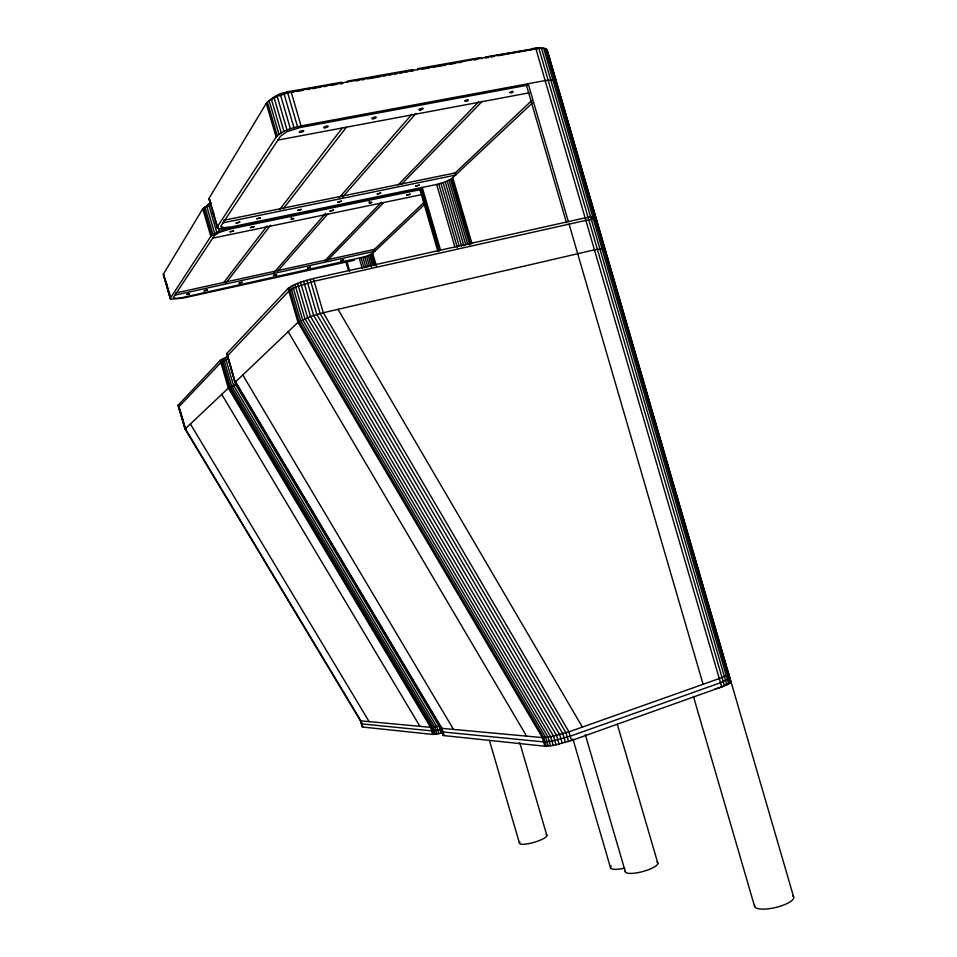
<?xml version="1.0" encoding="UTF-8"?>
<svg xmlns="http://www.w3.org/2000/svg" width="957" height="957" viewBox="0 0 957 957"><rect width="100%" height="100%" fill="white"/><g stroke="black" fill="none" stroke-linecap="round" stroke-linejoin="round"><path stroke-width="1.44" d="M595.888 217.454L595.792 218.1L595.386 217L592.694 216.713L585.134 217.861L313.298 278.535L300.498 282.207L292.567 285.509L288.081 288.428L227.084 353.157L227.335 354.401M596.606 219.954L596.522 220.589L596.115 219.5L593.436 219.225L585.875 220.385L314.087 281.238L295.689 287.112L288.858 291.107L227.395 355.92L235.087 382.31L298.01 322.353L310.511 316.444L323.31 312.748L594.453 249.837L603.568 248.545L605.099 249.107L604.298 250.411M605.41 251.117L730.837 682.329L721.71 686.923L571.508 740.562L553.23 745.491L544.844 746.221L444.048 735.61L443.007 735.155L443.605 734.234M354.305 260.244L182.213 298.273L171.124 299.182L170.202 298.381L163.444 274.061L202.752 208.805L211.126 203.578M170.202 298.381L210.827 236.355L216.796 232.372L230.709 227.945L422.3 188.326M728.624 673.441L726.279 675.57L719.269 678.549L568.972 731.854L550.694 736.794L542.32 737.584L441.919 728.361L440.902 727.93L441.5 727.033M272.063 99.049C276.848 94.516 284.624 91.358 289.827 92.662M209.798 200.396L209.176 198.135L266.261 103.356C272.434 96.262 282.315 93.894 291.131 91.884L535.836 48.544L543.6 48.053L547.105 49.872L793.604 896.817M186.531 429.454L185.072 429.059L178.098 405.278L220.23 360.43L227.491 356.734M362.236 726.925L360.514 720.262L362.727 727.045L432.648 734.414L441.141 733.277L439.048 726.136L235.661 384.606L226.737 353.683M556.328 82.529L555.742 80.807L552.895 79.969L545.167 80.567L301.084 125.905C292.292 127.987 282.53 130.284 276.13 137.09L217.107 227.144L217.993 228.4L220.828 228.974L230.709 227.945M227.084 353.157L235.027 381.939L441.213 728.205L443.007 735.155M286.406 92.087L289.086 91.441L289.732 92.386M223.771 282.518L267.147 225.948M279.707 209.559L342.259 127.987M225.912 283.033L270.604 225.23M283.284 208.829L346.386 127.209M207.525 205.217L209.894 203.41A1.567 1.041 60.4 0 0 209.212 204.894L208.53 205.312M273.905 272.673L325.583 213.363M339.268 197.644L411.881 114.302M277.853 270.903L327.964 213.782M342.69 196.998L415.996 113.428M324.722 260.842L381.448 202.226M398.076 185.036L478.38 102.064M326.588 261.273L383.685 202.609M401.45 184.354L482.244 101.346M442.553 730.634L441.955 731.543L442.983 731.985L543.576 741.902L551.962 741.137L570.24 736.208L720.489 682.736L728.851 678.896L729.82 677.58L728.444 676.898M373.314 250.387L423.903 202.549M454.431 173.672L531.925 100.377M421.14 189.462L229.955 229.046L219.093 232.491L214.416 235.601L173.361 297.567L176.064 298.405L182.751 297.483L366.603 256.356L372.692 253.234L424.465 204.523M451.369 178.947L532.463 102.925M207.358 206.138L208.195 205.528M361.961 722.894L361.339 723.863L431.607 730.861L440.1 729.701M527.283 85.245L299.948 127.544L286.586 131.875L280.449 136.277L220.828 226.211L223.735 227.646L231.462 226.857L436.655 184.462L445.22 181.926L451.848 178.636L470.964 244.143M371.603 254.024L375.311 265.197M274.934 97.877L274.408 98.176A1.938 1.172 60.5 0 1 275.185 96.466M210.624 203.04L211.042 202.824A1.567 0.837 64.1 0 0 210.863 204.044L209.212 204.894M277.099 96.729L276.501 97.016A1.95 0.921 64.2 0 1 277.051 95.437M228.137 358.935L220.864 362.619L178.863 406.785L179.294 407.586M367.428 256.033L368.254 255.71L371.567 267.063M285.665 93.619L278.906 95.903A1.95 0.634 67.6 0 1 279.181 94.456M235.661 384.606L228.34 388.111L185.072 429.059L360.442 720.812L430.578 727.32L439.048 726.136M291.897 219.416C298.129 217.359 287.734 219.117 291.897 219.416L291.275 217.275M369.869 203.207C376.065 201.209 366.112 202.8 369.869 203.207L369.246 201.114M174.796 295.187L374.857 251.213L374.331 249.418L175.705 292.986M212.717 238.161L421.295 194.702M223.687 220.325L455.185 172.942L455.795 175.059L222.885 222.861M277.913 140.081L529.089 92.841M288.942 91.561L340.261 82.481C342.714 81.321 344.364 84.563 340.034 83.761M539.652 48.281A1.842 1.435 -81.5 0 0 538.217 48.077L485.642 56.953L485.737 57.934L488.453 57.456M291.167 92.434L293.847 91.956M296.526 91.477L303.237 90.293M307.233 89.575L309.901 89.109M312.568 88.63L316.564 87.924M318.035 87.661L320.966 87.147M323.897 86.632L326.827 86.106M329.758 85.592L337.091 84.288M355.92 80.95L358.827 80.436M361.734 79.921L364.641 79.407M367.56 78.893L380.647 76.572M383.41 76.082L386.161 75.591M388.913 75.101L391.664 74.61M394.428 74.12L397.179 73.641M399.906 73.151L402.646 72.672M405.373 72.182L408.113 71.703M410.84 71.213L413.58 70.734M422.061 69.227L429.406 67.923M432.349 67.409L445.579 65.064M449.981 64.275L455.795 63.246M458.69 62.731L461.597 62.217M474.6 59.908L477.483 59.406M491.156 56.977L493.86 56.499M497.927 55.781L504.65 54.585M507.342 54.106L510.033 53.628M512.856 53.137L515.679 52.635M518.503 52.133L521.326 51.63M524.149 51.128L526.972 50.625M529.795 50.135L532.618 49.632M534.604 49.297L537.344 48.986M538.217 48.077L539.401 48.328A1.842 1.567 -73.4 0 1 540.741 48.388M163.252 274.683L164.197 275.58M281.49 93.547L281.514 94.887M413.292 70.22L411.618 69.765L347.499 81.106L347.188 82.493M190.383 423.927L369.187 721.686M235.374 381.46L441.919 728.361L444.048 735.61M236.343 383.829L440.998 727.535L443.33 735.443M221.749 394.332L419.944 726.339M242.588 374.666L453.522 729.425M288.165 331.636L526.601 736.136M338.024 309.338L582.382 727.093M178.098 405.278L185.215 429.298M481.802 58.64L479.84 57.683L417.886 68.653L417.647 70.005M283.906 92.709L284.265 93.989M165.836 281.131L167.87 288.069M168.683 290.856L169.903 295.019M163.444 274.061L170.406 297.794M163.515 275.197L170.454 298.847M179.701 408.95L185.299 428.054M178.313 404.907L185.299 428.724L360.933 720.92L362.727 727.045M617.313 724.341L657.83 863.214M452.805 177.87L471.945 243.473M450.568 179.449L469.66 244.872M449.012 180.287L467.662 244.214M447.206 181.124L465.844 244.992M445.22 181.926L463.846 245.758M443.103 182.691L461.729 246.487M440.938 183.373L459.133 245.758M438.761 183.971L457.386 247.767M436.655 184.462L454.874 246.858M585.349 734.737L625.388 871.911M440.519 250.064L422.24 187.44L419.92 189.713L437.923 251.404M421.08 188.577L439.323 251.057M572.908 738.948L610.554 867.891M571.508 740.562L568.972 731.854L323.31 312.748L313.298 278.535M568.554 741.579L566.006 732.859L320.117 313.537L310.104 279.3M565.455 742.536L562.907 733.816L316.863 314.434L306.838 280.186M562.297 743.433L559.749 734.713L313.633 315.403L303.608 281.167M559.151 744.235L556.603 735.526L310.511 316.444L300.498 282.207M556.101 744.929L553.553 736.22L307.568 317.497L297.567 283.308M553.23 745.491L550.694 736.794L304.9 318.573L294.9 284.408M550.61 745.91L548.074 737.213L302.544 319.614L292.567 285.509M548.301 746.173L545.765 737.5L300.594 320.607L290.617 286.562M546.363 746.269L543.827 737.62L299.062 321.528L289.11 287.543M544.844 746.221L542.32 737.584L298.01 322.353L288.081 288.428M519.699 742.512L546.854 835.437M372.692 253.234L376.436 266.07M370.981 254.406L374.307 265.795M369.725 255.052L372.632 265.005M366.603 256.356L369.51 266.285M367.739 266.907L364.832 256.978L362.99 257.553L365.897 267.481M361.136 258.067L364.043 267.996M359.33 258.498L362.225 268.427M489.398 740.347L519.46 843.189M349.748 271.214L346.829 261.261L345.991 262.074L348.48 270.604M291.131 91.884L301.084 125.905M287.579 92.614L297.531 126.671M283.978 93.583L293.931 127.64M280.437 94.731L290.402 128.776M277.087 96.035L287.04 130.056M274.013 97.458L283.954 131.444M271.321 98.954L281.25 132.879M269.084 100.461L279.001 134.339M267.386 101.944L277.279 135.75M266.261 103.356L276.13 137.09M438.892 733.744L436.799 726.614L233.544 385.408L225.385 357.571M436.87 734.103L434.789 726.973L231.714 386.185L223.567 358.373M435.124 734.33L433.043 727.224L230.218 386.903L222.072 359.138M433.712 734.438L431.631 727.332L229.082 387.549L220.959 359.82M432.648 734.414L430.578 727.32L228.34 388.111L220.23 360.43M221.151 227.563L221.964 230.338M218.04 227.168L219.261 231.331M209.176 198.135L217.993 228.4M213.016 211.748L213.83 214.512M208.865 199.032L217.299 227.85M208.674 204.642L216.796 232.372M206.556 205.731L214.667 233.424M204.834 206.808L212.933 234.465M203.554 207.848L211.641 235.446M202.752 208.805L210.827 236.355M604.991 249.681L547.105 49.872M546.495 49.034L730.837 682.329M545.311 48.424L730.059 683.071M543.6 48.053L728.708 683.92M541.411 47.958L726.83 684.865M538.791 48.113L724.461 685.882M535.836 48.544L721.71 686.923M568.35 221.605L528.192 83.726L526.482 85.388L566.532 222.885M569.08 224.141L703.096 684.279M693.406 696.337L754.618 906.47M271.525 99.085A1.926 1.567 50.7 0 1 272.458 98.559M272.601 99.061A1.938 1.388 56.1 0 1 273.642 97.518M270.867 99.935A1.914 1.663 46 0 1 271.369 99.636M656.992 862.137A16.807 4.318 -15 0 1 643.403 871.372A16.807 4.318 -15 0 1 625.364 871.014M792.755 895.812A20.097 5.981 -13.3 0 1 776.175 907.38A20.097 5.981 -13.3 0 1 754.654 905.214M730.705 681.336A20.097 3.027 -14.9 0 1 714.747 689.112M534.891 48.113A1.842 1.065 86.8 0 1 536.327 49.046M532.786 48.412A1.83 0.873 83.6 0 1 534.03 49.381M536.698 48.006A1.842 1.268 -88 0 1 538.133 48.424M207.86 205.731A1.567 1.196 55.5 0 1 208.698 204.164M206.222 207.298A1.555 1.4 43 0 1 207.226 205.576M206.808 206.305A1.567 1.328 49 0 1 207.801 204.882M624.837 868.119A16.436 4.139 -15.2 0 1 611.248 865.989M546.088 834.731A14.235 3.122 -16.1 0 1 533.623 842.459A14.235 3.122 -16.1 0 1 519.962 842.076M204.128 290.772L207.19 289.971L204.128 290.772M230.039 231.809L233.604 230.9L230.039 231.809M236.116 223.041L239.764 222.108L236.116 223.041M239.13 283.057L242.169 282.267L239.13 283.057M250.423 227.575L253.964 226.665L250.423 227.575M256.871 218.77L260.483 217.849L256.871 218.77M273.57 275.472L276.561 274.683L273.57 275.472M297.771 210.337L301.335 209.439L297.771 210.337M307.436 268.008L310.403 267.23L307.436 268.008M330.033 211.042L333.491 210.157L330.033 211.042M337.881 202.083L341.398 201.185L337.881 202.083M340.776 260.663L343.695 259.897L340.776 260.663M377.225 193.984L380.695 193.099L377.225 193.984M406.689 195.12L410.051 194.259L406.689 195.12M415.817 186.029L419.238 185.156L415.817 186.029M464.958 100.904C468.308 102.662 470.461 97.351 464.958 100.904M509.878 92.506C512.976 94.264 515.428 88.965 509.878 92.506M186.615 294.505L189.486 293.871L186.615 294.505M420.039 109.983A2.237 0.61 -17.7 0 0 423.173 108.476A2.237 0.61 -17.7 0 0 419.908 108.919A2.237 0.61 -17.7 0 0 420.039 109.983M373.11 118.776A2.261 0.622 -17.2 0 0 376.233 117.256A2.261 0.622 -17.2 0 0 372.859 117.711A2.261 0.622 -17.2 0 0 373.11 118.776M324.411 127.807A2.285 0.646 -16.6 0 0 328.107 126.515A2.285 0.646 -16.6 0 0 325.452 126.408A2.285 0.646 -16.6 0 0 324.411 127.807M299.96 132.389A2.297 0.646 -16.3 0 0 303.656 131.097A2.297 0.646 -16.3 0 0 300.941 130.989A2.297 0.646 -16.3 0 0 299.96 132.389"/></g></svg>
